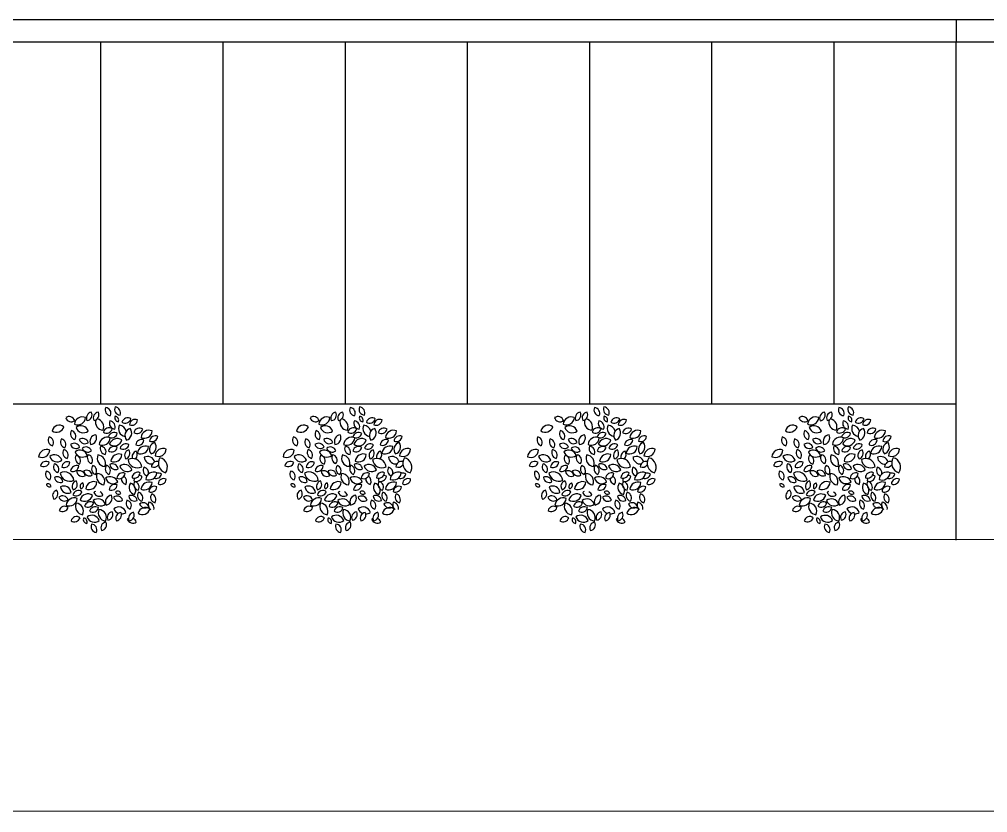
# Model space of a CAD drawing. Header units: inches. Extents: x 15 to 22798, y 21 to 21519.
# Drawn here: x 18820.8 to 19034.7, y 11955 to 12130.2 of the extents above; entities that cross this region are included whole.
import ezdxf

# ---------------------------------------------------------------- set-up
doc = ezdxf.new("R2010")
doc.units = ezdxf.units.IN
doc.header["$MEASUREMENT"] = 0
doc.layers.add('ARREDAMENTO', color=8, linetype='Continuous', lineweight=13)

msp = doc.modelspace()

# ---------------------------------------------------------------- linework, layer by layer
for p, q in [((18649.75, 12130.22), (19027.75, 12130.22)), ((19027.75, 12130.22), (19027.75, 12125.22)), ((19027.75, 12130.22), (19137.75, 12130.22)), ((19027.75, 12125.22), (18663.75, 12125.22)), ((18838.75, 12125.22), (18811.75, 12125.22)), ((18865.75, 12125.22), (18838.75, 12125.22)), ((18838.75, 12125.22), (18838.75, 12045.22)), ((18892.75, 12125.22), (18865.75, 12125.22)), ((18865.75, 12125.22), (18865.75, 12045.22)), ((18919.75, 12125.22), (18892.75, 12125.22)), ((18892.75, 12125.22), (18892.75, 12045.22)), ((18946.75, 12125.22), (18919.75, 12125.22)), ((18919.75, 12125.22), (18919.75, 12045.22)), ((18973.75, 12125.22), (18946.75, 12125.22)), ((18946.75, 12125.22), (18946.75, 12045.22)), ((19000.75, 12125.22), (18973.75, 12125.22)), ((18973.75, 12125.22), (18973.75, 12045.22)), ((19027.75, 12125.22), (19000.75, 12125.22)), ((19000.75, 12125.22), (19000.75, 12045.22)), ((19027.75, 12015.22), (19027.75, 12125.22)), ((19137.75, 12125.22), (19027.75, 12125.22)), ((19027.75, 12045.22), (18649.75, 12045.22)), ((19027.75, 12015.22), (19027.75, 12045.22)), ((19869.63, 12015.05), (17842.15, 12015.54)), ((20004.47, 11955.01), (17815.44, 11955.55))]:
    msp.add_line(p, q)
at = {"layer": 'ARREDAMENTO', "linetype": 'ByBlock', "lineweight": -3}
for points in [[(19001.88, 12044.52, 0.535384), (19002.92, 12042.7, 0.500203)], [(19003.96, 12044.62, 0.535384), (19005.04, 12042.82, 0.500203)], [(18993.03, 12042.25, 0.535384), (18995.03, 12041.6, 0.500203)], [(18994.96, 12040.82, 0.535384), (18997.41, 12042.28, 0.500203)], [(18997.74, 12041.58, 0.535384), (18998.69, 12043.45, 0.500203)], [(19000.25, 12043.48, 0.535384), (18999.3, 12041.61, 0.500203)], [(19003.98, 12042.55, 0.535384), (19004.67, 12041.35, 0.500203)], [(19005.47, 12041.29, 0.535384), (19007.44, 12041.99, 0.500203)], [(19008.93, 12041.74, 0.535384), (19007.12, 12040.67, 0.500203)], [(18992.64, 12040.26, 0.535384), (18990.04, 12039.34, 0.500203)], [(18995.32, 12040.11, 0.535384), (18998.01, 12039.29, 0.500203)], [(19003.33, 12039.8, 0.535384), (19001.37, 12039.06, 0.500203)], [(19002.82, 12041.53, 0.535384), (19003.89, 12039.73, 0.500203)], [(19007.31, 12039.87, 0.535384), (19006.47, 12037.27, 0.500203)], [(19008.08, 12039.01, 0.535384), (19010.06, 12039.71, 0.500203)], [(19009.68, 12037.88, 0.535384), (19012.13, 12039.33, 0.500203)], [(18990.12, 12036.03, 0.535384), (18989.35, 12037.99, 0.500203)], [(18992.85, 12035.59, 0.535384), (18992.09, 12037.54, 0.500203)], [(18994.35, 12039.38, 0.535384), (18995.09, 12037.42, 0.500203)], [(18996.04, 12037.41, 0.535384), (18998.04, 12036.77, 0.500203)], [(18998.53, 12036.33, 0.535384), (18999.69, 12038.49, 0.500203)], [(19000.43, 12036.35, 0.535384), (19002.89, 12037.8, 0.500203)], [(19002.47, 12038.04, 0.535384), (19004.44, 12038.74, 0.500203)], [(19002.72, 12036.37, 0.535384), (19005.44, 12037.34, 0.500203)], [(19010.32, 12037.3, 0.535384), (19008.52, 12036.23, 0.500203)], [(19013.38, 12038.11, 0.535384), (19011.58, 12037.04, 0.500203)], [(18987.06, 12033.63, 0.535384), (18989.51, 12035.09, 0.500203)], [(18993.37, 12033.25, 0.535384), (18992.61, 12035.2, 0.500203)], [(18994.11, 12036.33, 0.535384), (18996.12, 12035.73, 0.500203)], [(18996.72, 12035.54, 0.535384), (18998.72, 12034.93, 0.500203)], [(19000.78, 12035.95, 0.535384), (19001.85, 12034.15, 0.500203)], [(19002.48, 12034.95, 0.535384), (19004.44, 12035.69, 0.500203)], [(19005.05, 12035.54, 0.535384), (19007.02, 12036.24, 0.500203)], [(19008.87, 12034.4, 0.535384), (19011.33, 12035.86, 0.500203)], [(19012.72, 12036.76, 0.535384), (19011.91, 12034.25, 0.500203)], [(19012.79, 12033.85, 0.535384), (19015.24, 12035.31, 0.500203)], [(18989.51, 12033.7, 0.535384), (18992.2, 12032.88, 0.500203)], [(18995.13, 12034.74, 0.535384), (18997.82, 12033.92, 0.500203)], [(18996.12, 12031.98, 0.535384), (18995.36, 12033.94, 0.500203)], [(18998.76, 12032.11, 0.535384), (18998.02, 12034.07, 0.500203)], [(19000.17, 12034.01, 0.535384), (19001.68, 12031.49, 0.500203)], [(19003, 12032.65, 0.535384), (19005.45, 12034.1, 0.500203)], [(19006.97, 12035.13, 0.535384), (19006.33, 12033.13, 0.500203)], [(19006.82, 12033.03, 0.535384), (19009.85, 12031.42, 0.500203)], [(19015.11, 12030.06, 0.535384), (19013.86, 12033.38, 0.500203)], [(18989.43, 12032.35, 0.535384), (18987.45, 12031.65, 0.500203)], [(18991.28, 12030.11, 0.535384), (18990.52, 12032.07, 0.500203)], [(18992.17, 12031.34, 0.535384), (18993.96, 12032.44, 0.500203)], [(18994.13, 12030.49, 0.535384), (18995.92, 12031.58, 0.500203)], [(18999.06, 12031.71, 0.535384), (18999.6, 12029.69, 0.500203)], [(19002.61, 12029.72, 0.535384), (19002.06, 12031.75, 0.500203)], [(19002.79, 12031.92, 0.535384), (19004.64, 12030.94, 0.500203)], [(19004.98, 12031.56, 0.535384), (19007.67, 12030.74, 0.500203)], [(18989.53, 12028.51, 0.535384), (18988.76, 12030.46, 0.500203)], [(18992.41, 12028.06, 0.535384), (18990.56, 12029.04, 0.500203)], [(18994.84, 12028.41, 0.535384), (18991.81, 12030.02, 0.500203)], [(18997.3, 12029.39, 0.535384), (18995.45, 12030.38, 0.500203)], [(18998.88, 12029.51, 0.535384), (18997.03, 12030.5, 0.500203)], [(19001.49, 12027.42, 0.535384), (18999.98, 12029.95, 0.500203)], [(19001.85, 12028.87, 0.535384), (19004.54, 12028.06, 0.500203)], [(19006.15, 12029.94, 0.535384), (19004.35, 12028.87, 0.500203)], [(19009.5, 12030.09, 0.535384), (19007.71, 12028.99, 0.500203)], [(19013.19, 12030.06, 0.535384), (19010.74, 12028.61, 0.500203)], [(19015.25, 12028.67, 0.535384), (19013.45, 12027.6, 0.500203)], [(18989.81, 12027.03, 0.535384), (18988.77, 12027.58, 0.500203)], [(18994.23, 12025.7, 0.535384), (18991.88, 12026.95, 0.500203)], [(18994.7, 12026.31, 0.535384), (18995.34, 12028.3, 0.500203)], [(18996.38, 12026.53, 0.535384), (18996.8, 12027.83, 0.500203)], [(18997.45, 12026.53, 0.535384), (18999.91, 12027.99, 0.500203)], [(19004.44, 12027.39, 0.535384), (19002.63, 12026.32, 0.500203)], [(19007.33, 12027.77, 0.535384), (19008.25, 12025.31, 0.500203)], [(19008.29, 12028.19, 0.535384), (19009.06, 12026.23, 0.500203)], [(19009.67, 12026.45, 0.535384), (19012.13, 12027.91, 0.500203)], [(19013.21, 12026.98, 0.535384), (19011.4, 12025.91, 0.500203)], [(18990.39, 12024.24, 0.535384), (18991.04, 12026.24, 0.500203)], [(18993.57, 12024.09, 0.535384), (18991.56, 12024.7, 0.500203)], [(18993.12, 12022.94, 0.535384), (18995.58, 12024.4, 0.500203)], [(18996.62, 12025.9, 0.535384), (18994.64, 12025.19, 0.500203)], [(18998.95, 12025.06, 0.535384), (18996.22, 12024.09, 0.500203)], [(19003.13, 12025.11, 0.535384), (19001.98, 12022.94, 0.500203)], [(19005.62, 12024.02, 0.535384), (19003.63, 12024.67, 0.500203)], [(19005.24, 12025.49, 0.535384), (19004.01, 12025.88, 0.500203)], [(19006.96, 12024.95, 0.535384), (19008.81, 12023.97, 0.500203)], [(19009.12, 12025.76, 0.535384), (19009.85, 12023.8, 0.500203)], [(19012.04, 12025.43, 0.535384), (19012.77, 12023.46, 0.500203)], [(18993.58, 12022.43, 0.535384), (18991.61, 12021.72, 0.500203)], [(18996.79, 12020.81, 0.535384), (18995.33, 12023.36, 0.500203)], [(18999.2, 12023.4, 0.535384), (18997.23, 12022.69, 0.500203)], [(18998.33, 12021.63, 0.535384), (19000.29, 12022.38, 0.500203)], [(18999.13, 12023.97, 0.535384), (19001.82, 12023.15, 0.500203)], [(19007.32, 12022.05, 0.535384), (19006.58, 12024.01, 0.500203)], [(19009.02, 12021.17, 0.535384), (19011.63, 12022.1, 0.500203)], [(19011.37, 12022.56, 0.535384), (19009.36, 12023.17, 0.500203)], [(18996.2, 12020.15, 0.535384), (18994.22, 12019.44, 0.500203)], [(18997.78, 12020.34, 0.535384), (19000.46, 12019.53, 0.500203)], [(19001.84, 12019.41, 0.535384), (19000.39, 12021.97, 0.500203)], [(19003.33, 12021.46, 0.535384), (19002.38, 12019.6, 0.500203)], [(19005.23, 12021.3, 0.535384), (19004.25, 12019.45, 0.500203)], [(19007.04, 12019.49, 0.535384), (19008.03, 12021.34, 0.500203)], [(18997.68, 12018.88, 0.535384), (18997, 12020.08, 0.500203)], [(18999.78, 12016.92, 0.535384), (18998.74, 12018.74, 0.500203)], [(19001.93, 12019.19, 0.535384), (19000.98, 12017.33, 0.500203)]]:
    msp.add_lwpolyline(points, format="xyb", close=True, dxfattribs=at)
for points in [[(18999.72, 12041.76, 0.485783), (19001.28, 12039.47, 0.46813), (19000.01, 12041.99, 0.535384)], [(19004.88, 12040.62, 0.497857), (19006.13, 12038.1, 0.500203)], [(19006.43, 12039.25, 0.30861), (19004.88, 12040.62, 0.535384)], [(19008.62, 12034.84, 0.427879), (19007.77, 12033.23, 0.500203)], [(19008.43, 12033.11, 0.379729), (19008.62, 12034.84, 0.535384)], [(19012.75, 12032.49, 0.449067), (19010.37, 12033.5, 0.535384)], [(19010.37, 12033.5, 0.411154), (19012.17, 12032.01, 0.500203)], [(19010.38, 12031.32, 0.493715), (19010.99, 12029.41, 0.500203)], [(19011.32, 12029.81, 0.391787), (19010.38, 12031.32, 0.535384)], [(19013.54, 12032.54, 0.473768), (19011.97, 12031.39, 0.350042), (19013.54, 12031.84, 0.535384)], [(19005.32, 12028.86, 0.382111), (19006.31, 12027.5, 0.410997), (19005.9, 12029.29, 0.535384)], [(19008.3, 12028.91, 0.136045), (19008.09, 12028.27, 0.500203), (19009.89, 12029.34, 0.535384)], [(19009.89, 12029.34, 0.128884), (19009.27, 12029.46, 0.500203)], [(19012.58, 12028.9, 0.439965), (19014.22, 12029.79, 0.209361), (19013.18, 12029.97, 0.535384)], [(18999.59, 12025.94, 0.076845), (18999.26, 12025.74, 0.500203), (19001.26, 12025.13, 0.535384)], [(19001.26, 12025.13, 0.202478), (19000.64, 12025.89, 0.500203)], [(19006.34, 12021.32, 0.535384), (19003.65, 12022.14, 0.217069), (19004.67, 12021.1, 0.535384)], [(19011.42, 12023.55, 0.373165), (19011.82, 12021.95, 0.500203)], [(19012.54, 12021.98, 0.43907), (19011.42, 12023.55, 0.535384)], [(19005.33, 12020.98, 0.155177), (19006.34, 12021.32, 0.535384)], [(19006.92, 12020, 0.064212), (19006.64, 12019.83, 0.500203), (19008.63, 12019.18, 0.535384)], [(19008.63, 12019.18, 0.224005), (19007.93, 12020, 0.500203)]]:
    msp.add_lwpolyline(points, format="xyb", dxfattribs=at)
for centre, radius, start, end in [((18841.01, 12043.95), 1.26, 153.3851, 266.0407), ((18839.72, 12043.22), 1.31, 336.5643, 82.8616), ((18843.1, 12044.07), 1.26, 154.5696, 267.2252), ((18841.83, 12043.31), 1.31, 337.7487, 84.046), ((18895.01, 12043.95), 1.26, 153.3851, 266.0407), ((18893.72, 12043.22), 1.31, 336.5643, 82.8616), ((18897.1, 12044.07), 1.26, 154.5696, 267.2252), ((18895.83, 12043.31), 1.31, 337.7487, 84.046), ((18949.01, 12043.95), 1.26, 153.3851, 266.0407), ((18947.72, 12043.22), 1.31, 336.5643, 82.8616), ((18951.1, 12044.07), 1.26, 154.5696, 267.2252), ((18949.83, 12043.31), 1.31, 337.7487, 84.046), ((18831.79, 12041.18), 1.31, 18.8919, 125.1892), ((18832.25, 12042.59), 1.26, 195.7128, 308.3684), ((18834.73, 12040.63), 1.78, 67.5278, 173.8251), ((18833.7, 12042.37), 1.72, 244.3487, 357.0042), ((18836.92, 12042.16), 1.31, 99.8723, 206.1697), ((18835.6, 12042.84), 1.26, 276.6932, 29.3488), ((18838.4, 12042.23), 1.26, 96.6932, 209.3488), ((18837.08, 12042.91), 1.31, 279.8723, 26.1697), ((18839.4, 12041.23), 1.77, 162.402, 266.0407), ((18837.6, 12040.2), 1.84, 336.5643, 76.907), ((18842.73, 12042.18), 0.833, 153.3851, 266.0407), ((18841.88, 12041.69), 0.866, 336.5643, 82.8616), ((18844.72, 12040.9), 1.31, 56.4407, 162.738), ((18844.22, 12042.3), 1.26, 233.2616, 345.9172), ((18846.38, 12040.61), 1.26, 64.3487, 177.0042), ((18845.62, 12041.88), 1.31, 247.5278, 353.8251), ((18885.79, 12041.18), 1.31, 18.8919, 125.1892), ((18886.25, 12042.59), 1.26, 195.7128, 308.3684), ((18888.73, 12040.63), 1.78, 67.5278, 173.8251), ((18887.7, 12042.37), 1.72, 244.3487, 357.0042), ((18890.92, 12042.16), 1.31, 99.8723, 206.1697), ((18889.6, 12042.84), 1.26, 276.6932, 29.3488), ((18892.4, 12042.23), 1.26, 96.6932, 209.3488), ((18891.08, 12042.91), 1.31, 279.8723, 26.1697), ((18893.4, 12041.23), 1.77, 162.402, 266.0407), ((18891.6, 12040.2), 1.84, 336.5643, 76.907), ((18896.73, 12042.18), 0.833, 153.3851, 266.0407), ((18895.88, 12041.69), 0.866, 336.5643, 82.8616), ((18898.72, 12040.9), 1.31, 56.4407, 162.738), ((18898.22, 12042.3), 1.26, 233.2616, 345.9172), ((18900.38, 12040.61), 1.26, 64.3487, 177.0042), ((18899.62, 12041.88), 1.31, 247.5278, 353.8251), ((18939.79, 12041.18), 1.31, 18.8919, 125.1892), ((18940.25, 12042.59), 1.26, 195.7128, 308.3684), ((18942.73, 12040.63), 1.78, 67.5278, 173.8251), ((18941.7, 12042.37), 1.72, 244.3487, 357.0042), ((18944.92, 12042.16), 1.31, 99.8723, 206.1697), ((18943.6, 12042.84), 1.26, 276.6932, 29.3488), ((18946.4, 12042.23), 1.26, 96.6932, 209.3488), ((18945.08, 12042.91), 1.31, 279.8723, 26.1697), ((18947.4, 12041.23), 1.77, 162.402, 266.0407), ((18945.6, 12040.2), 1.84, 336.5643, 76.907), ((18950.73, 12042.18), 0.833, 153.3851, 266.0407), ((18949.88, 12041.69), 0.866, 336.5643, 82.8616), ((18952.72, 12040.9), 1.31, 56.4407, 162.738), ((18952.22, 12042.3), 1.26, 233.2616, 345.9172), ((18954.38, 12040.61), 1.26, 64.3487, 177.0042), ((18953.62, 12041.88), 1.31, 247.5278, 353.8251), ((18829.65, 12038.93), 1.66, 53.2616, 165.9172), ((18829, 12040.77), 1.73, 236.4407, 342.738), ((18834.36, 12038.69), 1.76, 19.9959, 126.2932), ((18834.94, 12040.6), 1.69, 196.8168, 309.4723), ((18840.6, 12038.78), 1.26, 54.4461, 167.1016), ((18840.07, 12040.16), 1.31, 237.6252, 343.9225), ((18841.96, 12040.99), 1.26, 154.5696, 267.2252), ((18840.68, 12040.23), 1.31, 337.7487, 84.046), ((18844.46, 12039.83), 1.76, 153.3851, 259.2521), ((18842.65, 12038.8), 1.83, 14.2586, 82.8616), ((18845.76, 12038.29), 1.64, 105.8536, 218.5092), ((18843.92, 12038.88), 1.71, 289.0327, 35.3301), ((18847.34, 12038.62), 1.31, 56.4407, 162.738), ((18846.84, 12040.02), 1.26, 233.2616, 345.9172), ((18849.45, 12037.68), 1.78, 67.5278, 173.8251), ((18883.65, 12038.93), 1.66, 53.2616, 165.9172), ((18883, 12040.77), 1.73, 236.4407, 342.738), ((18888.36, 12038.69), 1.76, 19.9959, 126.2932), ((18888.94, 12040.6), 1.69, 196.8168, 309.4723), ((18894.6, 12038.78), 1.26, 54.4461, 167.1016), ((18894.07, 12040.16), 1.31, 237.6252, 343.9225), ((18895.96, 12040.99), 1.26, 154.5696, 267.2252), ((18894.68, 12040.23), 1.31, 337.7487, 84.046), ((18898.46, 12039.83), 1.76, 153.3851, 259.2521), ((18896.65, 12038.8), 1.83, 14.2586, 82.8616), ((18899.76, 12038.29), 1.64, 105.8536, 218.5092), ((18897.92, 12038.88), 1.71, 289.0327, 35.3301), ((18901.34, 12038.62), 1.31, 56.4407, 162.738), ((18900.84, 12040.02), 1.26, 233.2616, 345.9172), ((18903.45, 12037.68), 1.78, 67.5278, 173.8251), ((18937.65, 12038.93), 1.66, 53.2616, 165.9172), ((18937, 12040.77), 1.73, 236.4407, 342.738), ((18942.36, 12038.69), 1.76, 19.9959, 126.2932), ((18942.94, 12040.6), 1.69, 196.8168, 309.4723), ((18948.6, 12038.78), 1.26, 54.4461, 167.1016), ((18948.07, 12040.16), 1.31, 237.6252, 343.9225), ((18949.96, 12040.99), 1.26, 154.5696, 267.2252), ((18948.68, 12040.23), 1.31, 337.7487, 84.046), ((18952.46, 12039.83), 1.76, 153.3851, 259.2521), ((18950.65, 12038.8), 1.83, 14.2586, 82.8616), ((18953.76, 12038.29), 1.64, 105.8536, 218.5092), ((18951.92, 12038.88), 1.71, 289.0327, 35.3301), ((18955.34, 12038.62), 1.31, 56.4407, 162.738), ((18954.84, 12040.02), 1.26, 233.2616, 345.9172), ((18957.45, 12037.68), 1.78, 67.5278, 173.8251), ((18828.47, 12037.3), 1.31, 148.2328, 254.5301), ((18827.09, 12036.76), 1.26, 325.0537, 77.7093), ((18831.2, 12036.85), 1.31, 148.2328, 254.5301), ((18829.82, 12036.31), 1.26, 325.0537, 77.7093), ((18833.37, 12038.65), 1.26, 144.2252, 256.8807), ((18831.98, 12038.13), 1.31, 327.4043, 73.7016), ((18834.8, 12036.34), 1.31, 18.8919, 125.1892), ((18835.26, 12037.75), 1.26, 195.7128, 308.3684), ((18837.92, 12036.98), 1.53, 98.7684, 205.0657), ((18836.39, 12037.79), 1.47, 275.5893, 28.2448), ((18840.21, 12036.15), 1.78, 67.5278, 173.8251), ((18839.18, 12037.89), 1.72, 244.3487, 357.0042), ((18841.72, 12037.65), 1.31, 56.4407, 162.738), ((18841.22, 12039.05), 1.26, 233.2616, 345.9172), ((18842.44, 12035.83), 1.81, 56.4407, 162.738), ((18841.76, 12037.76), 1.74, 233.2616, 345.9172), ((18847.78, 12036.16), 1.26, 64.3487, 177.0042), ((18848.42, 12039.42), 1.72, 244.3487, 357.0042), ((18850.84, 12036.98), 1.26, 64.3487, 177.0042), ((18850.08, 12038.26), 1.31, 247.5278, 353.8251), ((18882.47, 12037.3), 1.31, 148.2328, 254.5301), ((18881.09, 12036.76), 1.26, 325.0537, 77.7093), ((18885.2, 12036.85), 1.31, 148.2328, 254.5301), ((18883.82, 12036.31), 1.26, 325.0537, 77.7093), ((18887.37, 12038.65), 1.26, 144.2252, 256.8807), ((18885.98, 12038.13), 1.31, 327.4043, 73.7016), ((18888.8, 12036.34), 1.31, 18.8919, 125.1892), ((18889.26, 12037.75), 1.26, 195.7128, 308.3684), ((18891.92, 12036.98), 1.53, 98.7684, 205.0657), ((18890.39, 12037.79), 1.47, 275.5893, 28.2448), ((18894.21, 12036.15), 1.78, 67.5278, 173.8251), ((18893.18, 12037.89), 1.72, 244.3487, 357.0042), ((18895.72, 12037.65), 1.31, 56.4407, 162.738), ((18895.22, 12039.05), 1.26, 233.2616, 345.9172), ((18896.44, 12035.83), 1.81, 56.4407, 162.738), ((18895.76, 12037.76), 1.74, 233.2616, 345.9172), ((18901.78, 12036.16), 1.26, 64.3487, 177.0042), ((18902.42, 12039.42), 1.72, 244.3487, 357.0042), ((18904.84, 12036.98), 1.26, 64.3487, 177.0042), ((18904.08, 12038.26), 1.31, 247.5278, 353.8251), ((18936.47, 12037.3), 1.31, 148.2328, 254.5301), ((18935.09, 12036.76), 1.26, 325.0537, 77.7093), ((18939.2, 12036.85), 1.31, 148.2328, 254.5301), ((18937.82, 12036.31), 1.26, 325.0537, 77.7093), ((18941.37, 12038.65), 1.26, 144.2252, 256.8807), ((18939.98, 12038.13), 1.31, 327.4043, 73.7016), ((18942.8, 12036.34), 1.31, 18.8919, 125.1892), ((18943.26, 12037.75), 1.26, 195.7128, 308.3684), ((18945.92, 12036.98), 1.53, 98.7684, 205.0657), ((18944.39, 12037.79), 1.47, 275.5893, 28.2448), ((18948.21, 12036.15), 1.78, 67.5278, 173.8251), ((18947.18, 12037.89), 1.72, 244.3487, 357.0042), ((18949.72, 12037.65), 1.31, 56.4407, 162.738), ((18949.22, 12039.05), 1.26, 233.2616, 345.9172), ((18950.44, 12035.83), 1.81, 56.4407, 162.738), ((18949.76, 12037.76), 1.74, 233.2616, 345.9172), ((18955.78, 12036.16), 1.26, 64.3487, 177.0042), ((18956.42, 12039.42), 1.72, 244.3487, 357.0042), ((18958.84, 12036.98), 1.26, 64.3487, 177.0042), ((18958.08, 12038.26), 1.31, 247.5278, 353.8251), ((18826.83, 12033.44), 1.78, 67.5278, 173.8251), ((18831.72, 12034.51), 1.31, 148.2328, 254.5301), ((18830.34, 12033.97), 1.26, 325.0537, 77.7093), ((18832.89, 12035.28), 1.31, 19.9959, 126.2932), ((18833.32, 12036.7), 1.26, 196.8168, 309.4723), ((18835.49, 12034.48), 1.31, 19.9959, 126.2932), ((18835.92, 12035.9), 1.26, 196.8168, 309.4723), ((18839.92, 12035.41), 1.26, 154.5696, 267.2252), ((18838.64, 12034.65), 1.31, 337.7487, 84.046), ((18841.74, 12034.59), 1.31, 57.6252, 163.9225), ((18841.21, 12035.97), 1.26, 234.4461, 347.1016), ((18844.3, 12035.15), 1.31, 56.4407, 162.738), ((18843.8, 12036.55), 1.26, 233.2616, 345.9172), ((18847.02, 12037.44), 1.31, 247.5278, 353.8251), ((18848.64, 12034.21), 1.78, 67.5278, 173.8251), ((18847.61, 12035.95), 1.72, 244.3487, 357.0042), ((18851.15, 12035.24), 1.59, 105.8536, 218.5092), ((18849.37, 12035.81), 1.65, 289.0327, 35.3301), ((18852.56, 12033.66), 1.78, 67.5278, 173.8251), ((18851.53, 12035.4), 1.72, 244.3487, 357.0042), ((18880.83, 12033.44), 1.78, 67.5278, 173.8251), ((18885.72, 12034.51), 1.31, 148.2328, 254.5301), ((18884.34, 12033.97), 1.26, 325.0537, 77.7093), ((18886.89, 12035.28), 1.31, 19.9959, 126.2932), ((18887.32, 12036.7), 1.26, 196.8168, 309.4723), ((18889.49, 12034.48), 1.31, 19.9959, 126.2932), ((18889.92, 12035.9), 1.26, 196.8168, 309.4723), ((18893.92, 12035.41), 1.26, 154.5696, 267.2252), ((18892.64, 12034.65), 1.31, 337.7487, 84.046), ((18895.74, 12034.59), 1.31, 57.6252, 163.9225), ((18895.21, 12035.97), 1.26, 234.4461, 347.1016), ((18898.3, 12035.15), 1.31, 56.4407, 162.738), ((18897.8, 12036.55), 1.26, 233.2616, 345.9172), ((18901.02, 12037.44), 1.31, 247.5278, 353.8251), ((18902.64, 12034.21), 1.78, 67.5278, 173.8251), ((18901.61, 12035.95), 1.72, 244.3487, 357.0042), ((18905.15, 12035.24), 1.59, 105.8536, 218.5092), ((18903.37, 12035.81), 1.65, 289.0327, 35.3301), ((18906.56, 12033.66), 1.78, 67.5278, 173.8251), ((18905.53, 12035.4), 1.72, 244.3487, 357.0042), ((18934.83, 12033.44), 1.78, 67.5278, 173.8251), ((18939.72, 12034.51), 1.31, 148.2328, 254.5301), ((18938.34, 12033.97), 1.26, 325.0537, 77.7093), ((18940.89, 12035.28), 1.31, 19.9959, 126.2932), ((18941.32, 12036.7), 1.26, 196.8168, 309.4723), ((18943.49, 12034.48), 1.31, 19.9959, 126.2932), ((18943.92, 12035.9), 1.26, 196.8168, 309.4723), ((18947.92, 12035.41), 1.26, 154.5696, 267.2252), ((18946.64, 12034.65), 1.31, 337.7487, 84.046), ((18949.74, 12034.59), 1.31, 57.6252, 163.9225), ((18949.21, 12035.97), 1.26, 234.4461, 347.1016), ((18952.3, 12035.15), 1.31, 56.4407, 162.738), ((18951.8, 12036.55), 1.26, 233.2616, 345.9172), ((18955.02, 12037.44), 1.31, 247.5278, 353.8251), ((18956.64, 12034.21), 1.78, 67.5278, 173.8251), ((18955.61, 12035.95), 1.72, 244.3487, 357.0042), ((18959.15, 12035.24), 1.59, 105.8536, 218.5092), ((18957.37, 12035.81), 1.65, 289.0327, 35.3301), ((18960.56, 12033.66), 1.78, 67.5278, 173.8251), ((18959.53, 12035.4), 1.72, 244.3487, 357.0042), ((18825.8, 12035.18), 1.72, 244.3487, 357.0042), ((18828.55, 12032.28), 1.76, 19.9959, 126.2932), ((18829.13, 12034.18), 1.69, 196.8168, 309.4723), ((18834.17, 12033.32), 1.76, 19.9959, 126.2932), ((18834.74, 12035.22), 1.69, 196.8168, 309.4723), ((18834.47, 12033.25), 1.31, 148.2328, 254.5301), ((18833.09, 12032.7), 1.26, 325.0537, 77.7093), ((18837.12, 12033.37), 1.31, 147.4043, 253.7016), ((18835.73, 12032.84), 1.26, 324.2252, 76.8807), ((18839.77, 12033.25), 1.77, 154.5696, 267.2252), ((18837.98, 12032.18), 1.84, 337.7487, 84.046), ((18842.77, 12032.45), 1.78, 67.5278, 173.8251), ((18841.74, 12034.19), 1.72, 244.3487, 357.0042), ((18845.31, 12033.91), 1.26, 105.8048, 218.4604), ((18843.9, 12034.37), 1.31, 288.9839, 35.2813), ((18845.73, 12031.09), 2.14, 8.8604, 115.1577), ((18846.97, 12033.63), 1.26, 105.8536, 198.514), ((18845.55, 12034.08), 1.31, 312.1572, 35.3301), ((18849.11, 12031.94), 1.73, 18.4735, 115.2065), ((18850.03, 12033.67), 1.66, 185.7301, 275.1309), ((18853.73, 12032.19), 2.22, 147.4043, 253.7016), ((18851.38, 12031.31), 2.13, 324.2252, 76.8807), ((18879.8, 12035.18), 1.72, 244.3487, 357.0042), ((18882.55, 12032.28), 1.76, 19.9959, 126.2932), ((18883.13, 12034.18), 1.69, 196.8168, 309.4723), ((18888.17, 12033.32), 1.76, 19.9959, 126.2932), ((18888.74, 12035.22), 1.69, 196.8168, 309.4723), ((18888.47, 12033.25), 1.31, 148.2328, 254.5301), ((18887.09, 12032.7), 1.26, 325.0537, 77.7093), ((18891.12, 12033.37), 1.31, 147.4043, 253.7016), ((18889.73, 12032.84), 1.26, 324.2252, 76.8807), ((18893.77, 12033.25), 1.77, 154.5696, 267.2252), ((18891.98, 12032.18), 1.84, 337.7487, 84.046), ((18896.77, 12032.45), 1.78, 67.5278, 173.8251), ((18895.74, 12034.19), 1.72, 244.3487, 357.0042), ((18899.31, 12033.91), 1.26, 105.8048, 218.4604), ((18897.9, 12034.37), 1.31, 288.9839, 35.2813), ((18899.73, 12031.09), 2.14, 8.8604, 115.1577), ((18900.97, 12033.63), 1.26, 105.8536, 198.514), ((18899.55, 12034.08), 1.31, 312.1572, 35.3301), ((18903.11, 12031.94), 1.73, 18.4735, 115.2065), ((18904.03, 12033.67), 1.66, 185.7301, 275.1309), ((18907.73, 12032.19), 2.22, 147.4043, 253.7016), ((18905.38, 12031.31), 2.13, 324.2252, 76.8807), ((18933.8, 12035.18), 1.72, 244.3487, 357.0042), ((18936.55, 12032.28), 1.76, 19.9959, 126.2932), ((18937.13, 12034.18), 1.69, 196.8168, 309.4723), ((18942.17, 12033.32), 1.76, 19.9959, 126.2932), ((18942.74, 12035.22), 1.69, 196.8168, 309.4723), ((18942.47, 12033.25), 1.31, 148.2328, 254.5301), ((18941.09, 12032.7), 1.26, 325.0537, 77.7093), ((18945.12, 12033.37), 1.31, 147.4043, 253.7016), ((18943.73, 12032.84), 1.26, 324.2252, 76.8807), ((18947.77, 12033.25), 1.77, 154.5696, 267.2252), ((18945.98, 12032.18), 1.84, 337.7487, 84.046), ((18950.77, 12032.45), 1.78, 67.5278, 173.8251), ((18949.74, 12034.19), 1.72, 244.3487, 357.0042), ((18953.31, 12033.91), 1.26, 105.8048, 218.4604), ((18951.9, 12034.37), 1.31, 288.9839, 35.2813), ((18953.73, 12031.09), 2.14, 8.8604, 115.1577), ((18954.97, 12033.63), 1.26, 105.8536, 198.514), ((18953.55, 12034.08), 1.31, 312.1572, 35.3301), ((18957.11, 12031.94), 1.73, 18.4735, 115.2065), ((18958.03, 12033.67), 1.66, 185.7301, 275.1309), ((18961.73, 12032.19), 2.22, 147.4043, 253.7016), ((18959.38, 12031.31), 2.13, 324.2252, 76.8807), ((18826.67, 12031.34), 1.26, 53.2616, 165.9172), ((18826.17, 12032.74), 1.31, 236.4407, 342.738), ((18829.63, 12031.38), 1.31, 148.2328, 254.5301), ((18828.25, 12030.83), 1.26, 325.0537, 77.7093), ((18831.47, 12031.22), 1.31, 68.3564, 174.6537), ((18830.7, 12032.49), 1.26, 245.1772, 357.8328), ((18833.44, 12030.36), 1.31, 68.3564, 174.6537), ((18832.66, 12031.63), 1.26, 245.1772, 357.8328), ((18838.01, 12030.88), 1.26, 138.7316, 251.3872), ((18836.57, 12030.5), 1.31, 321.9107, 68.2081), ((18841.09, 12030.94), 1.31, 141.9107, 248.2081), ((18839.66, 12030.55), 1.26, 318.7316, 71.3872), ((18841.35, 12030.74), 1.31, 8.8604, 115.1577), ((18842.04, 12032.05), 1.26, 185.6813, 298.3368), ((18844.02, 12030.14), 1.76, 19.9959, 126.2932), ((18844.6, 12032.05), 1.69, 196.8168, 309.4723), ((18846.87, 12033.23), 2.06, 185.6813, 298.3368), ((18849.42, 12030.6), 1.26, 145.0537, 250.1587), ((18848.04, 12030.06), 1.31, 348.9517, 74.5301), ((18851.23, 12031.32), 1.26, 75.6038, 177.0042), ((18850.47, 12032.6), 1.31, 247.5278, 324.6966), ((18880.67, 12031.34), 1.26, 53.2616, 165.9172), ((18880.17, 12032.74), 1.31, 236.4407, 342.738), ((18883.63, 12031.38), 1.31, 148.2328, 254.5301), ((18882.25, 12030.83), 1.26, 325.0537, 77.7093), ((18885.47, 12031.22), 1.31, 68.3564, 174.6537), ((18884.7, 12032.49), 1.26, 245.1772, 357.8328), ((18887.44, 12030.36), 1.31, 68.3564, 174.6537), ((18886.66, 12031.63), 1.26, 245.1772, 357.8328), ((18892.01, 12030.88), 1.26, 138.7316, 251.3872), ((18890.57, 12030.5), 1.31, 321.9107, 68.2081), ((18895.09, 12030.94), 1.31, 141.9107, 248.2081), ((18893.66, 12030.55), 1.26, 318.7316, 71.3872), ((18895.35, 12030.74), 1.31, 8.8604, 115.1577), ((18896.04, 12032.05), 1.26, 185.6813, 298.3368), ((18898.02, 12030.14), 1.76, 19.9959, 126.2932), ((18898.6, 12032.05), 1.69, 196.8168, 309.4723), ((18900.87, 12033.23), 2.06, 185.6813, 298.3368), ((18903.42, 12030.6), 1.26, 145.0537, 250.1587), ((18902.04, 12030.06), 1.31, 348.9517, 74.5301), ((18905.23, 12031.32), 1.26, 75.6038, 177.0042), ((18904.47, 12032.6), 1.31, 247.5278, 324.6966), ((18934.67, 12031.34), 1.26, 53.2616, 165.9172), ((18934.17, 12032.74), 1.31, 236.4407, 342.738), ((18937.63, 12031.38), 1.31, 148.2328, 254.5301), ((18936.25, 12030.83), 1.26, 325.0537, 77.7093), ((18939.47, 12031.22), 1.31, 68.3564, 174.6537), ((18938.7, 12032.49), 1.26, 245.1772, 357.8328), ((18941.44, 12030.36), 1.31, 68.3564, 174.6537), ((18940.66, 12031.63), 1.26, 245.1772, 357.8328), ((18946.01, 12030.88), 1.26, 138.7316, 251.3872), ((18944.57, 12030.5), 1.31, 321.9107, 68.2081), ((18949.09, 12030.94), 1.31, 141.9107, 248.2081), ((18947.66, 12030.55), 1.26, 318.7316, 71.3872), ((18949.35, 12030.74), 1.31, 8.8604, 115.1577), ((18950.04, 12032.05), 1.26, 185.6813, 298.3368), ((18952.02, 12030.14), 1.76, 19.9959, 126.2932), ((18952.6, 12032.05), 1.69, 196.8168, 309.4723), ((18954.87, 12033.23), 2.06, 185.6813, 298.3368), ((18957.42, 12030.6), 1.26, 145.0537, 250.1587), ((18956.04, 12030.06), 1.31, 348.9517, 74.5301), ((18959.23, 12031.32), 1.26, 75.6038, 177.0042), ((18958.47, 12032.6), 1.31, 247.5278, 324.6966), ((18827.88, 12029.77), 1.31, 148.2328, 254.5301), ((18826.49, 12029.23), 1.26, 325.0537, 77.7093), ((18829.16, 12027.93), 1.26, 5.6813, 118.3368), ((18829.86, 12029.24), 1.31, 188.8604, 295.1577), ((18830.79, 12028.2), 2.06, 5.6813, 118.3368), ((18831.93, 12030.35), 2.14, 188.8604, 295.1577), ((18834.05, 12029.27), 1.26, 5.6813, 118.3368), ((18834.75, 12030.58), 1.31, 188.8604, 295.1577), ((18835.62, 12029.39), 1.26, 5.6813, 118.3368), ((18836.32, 12030.7), 1.31, 188.8604, 295.1577), ((18839.69, 12029.25), 1.84, 157.7487, 264.046), ((18837.9, 12028.18), 1.77, 334.5696, 87.2252), ((18840.89, 12027.46), 1.76, 19.9959, 126.2932), ((18841.47, 12029.36), 1.69, 196.8168, 309.4723), ((18843.61, 12028.8), 1.26, 64.3487, 177.0042), ((18842.85, 12030.08), 1.31, 247.5278, 353.8251), ((18844.58, 12028.73), 1.26, 174.0595, 257.7093), ((18843.2, 12028.19), 1.31, 328.2328, 57.6029), ((18846.97, 12028.95), 1.26, 65.1772, 177.8328), ((18846.19, 12030.21), 1.31, 248.3564, 354.6537), ((18846.59, 12029.48), 1.31, 247.5278, 353.8251), ((18847.35, 12028.2), 1.26, 146.0153, 177.0042), ((18847.35, 12028.2), 1.26, 64.3487, 93.7249), ((18850.45, 12028.52), 1.72, 64.3487, 177.0042), ((18849.42, 12030.26), 1.78, 247.5278, 353.8251), ((18851, 12030.09), 1.26, 250.9259, 345.9172), ((18851.49, 12028.69), 1.31, 56.4407, 103.7395), ((18852.71, 12027.54), 1.26, 64.3487, 177.0042), ((18881.88, 12029.77), 1.31, 148.2328, 254.5301), ((18880.49, 12029.23), 1.26, 325.0537, 77.7093), ((18883.16, 12027.93), 1.26, 5.6813, 118.3368), ((18883.86, 12029.24), 1.31, 188.8604, 295.1577), ((18884.79, 12028.2), 2.06, 5.6813, 118.3368), ((18885.93, 12030.35), 2.14, 188.8604, 295.1577), ((18888.05, 12029.27), 1.26, 5.6813, 118.3368), ((18888.75, 12030.58), 1.31, 188.8604, 295.1577), ((18889.62, 12029.39), 1.26, 5.6813, 118.3368), ((18890.32, 12030.7), 1.31, 188.8604, 295.1577), ((18893.69, 12029.25), 1.84, 157.7487, 264.046), ((18891.9, 12028.18), 1.77, 334.5696, 87.2252), ((18894.89, 12027.46), 1.76, 19.9959, 126.2932), ((18895.47, 12029.36), 1.69, 196.8168, 309.4723), ((18897.61, 12028.8), 1.26, 64.3487, 177.0042), ((18896.85, 12030.08), 1.31, 247.5278, 353.8251), ((18898.58, 12028.73), 1.26, 174.0595, 257.7093), ((18897.2, 12028.19), 1.31, 328.2328, 57.6029), ((18900.97, 12028.95), 1.26, 65.1772, 177.8328), ((18900.19, 12030.21), 1.31, 248.3564, 354.6537), ((18900.59, 12029.48), 1.31, 247.5278, 353.8251), ((18901.35, 12028.2), 1.26, 146.0153, 177.0042), ((18901.35, 12028.2), 1.26, 64.3487, 93.7249), ((18904.45, 12028.52), 1.72, 64.3487, 177.0042), ((18903.42, 12030.26), 1.78, 247.5278, 353.8251), ((18905, 12030.09), 1.26, 250.9259, 345.9172), ((18905.49, 12028.69), 1.31, 56.4407, 103.7395), ((18906.71, 12027.54), 1.26, 64.3487, 177.0042), ((18935.88, 12029.77), 1.31, 148.2328, 254.5301), ((18934.49, 12029.23), 1.26, 325.0537, 77.7093), ((18937.16, 12027.93), 1.26, 5.6813, 118.3368), ((18937.86, 12029.24), 1.31, 188.8604, 295.1577), ((18938.79, 12028.2), 2.06, 5.6813, 118.3368), ((18939.93, 12030.35), 2.14, 188.8604, 295.1577), ((18942.05, 12029.27), 1.26, 5.6813, 118.3368), ((18942.75, 12030.58), 1.31, 188.8604, 295.1577), ((18943.62, 12029.39), 1.26, 5.6813, 118.3368), ((18944.32, 12030.7), 1.31, 188.8604, 295.1577), ((18947.69, 12029.25), 1.84, 157.7487, 264.046), ((18945.9, 12028.18), 1.77, 334.5696, 87.2252), ((18948.89, 12027.46), 1.76, 19.9959, 126.2932), ((18949.47, 12029.36), 1.69, 196.8168, 309.4723), ((18951.61, 12028.8), 1.26, 64.3487, 177.0042), ((18950.85, 12030.08), 1.31, 247.5278, 353.8251), ((18952.58, 12028.73), 1.26, 174.0595, 257.7093), ((18951.2, 12028.19), 1.31, 328.2328, 57.6029), ((18954.97, 12028.95), 1.26, 65.1772, 177.8328), ((18954.19, 12030.21), 1.31, 248.3564, 354.6537), ((18954.59, 12029.48), 1.31, 247.5278, 353.8251), ((18955.35, 12028.2), 1.26, 146.0153, 177.0042), ((18955.35, 12028.2), 1.26, 64.3487, 93.7249), ((18958.45, 12028.52), 1.72, 64.3487, 177.0042), ((18957.42, 12030.26), 1.78, 247.5278, 353.8251), ((18959, 12030.09), 1.26, 250.9259, 345.9172), ((18959.49, 12028.69), 1.31, 56.4407, 103.7395), ((18960.71, 12027.54), 1.26, 64.3487, 177.0042), ((18827.11, 12026.96), 0.702, 5.6813, 118.3368), ((18827.49, 12027.69), 0.73, 188.8604, 295.1577), ((18830.64, 12025.55), 1.59, 5.7301, 118.3856), ((18831.52, 12027.21), 1.66, 188.9092, 295.2065), ((18833.77, 12027.06), 1.31, 108.9839, 215.2813), ((18832.35, 12027.52), 1.26, 285.8048, 38.4604), ((18835.08, 12027.02), 0.859, 108.9839, 215.2813), ((18834.16, 12027.32), 0.826, 285.8048, 38.4604), ((18837.23, 12026.34), 1.78, 67.5278, 173.8251), ((18836.2, 12028.08), 1.72, 244.3487, 357.0042), ((18841.89, 12026.25), 1.26, 64.3487, 177.0042), ((18841.13, 12027.53), 1.31, 247.5278, 353.8251), ((18846.61, 12026.85), 1.58, 144.2252, 256.8807), ((18844.87, 12026.19), 1.64, 327.4043, 73.7016), ((18847.33, 12027.46), 1.26, 145.0537, 257.7093), ((18845.94, 12026.92), 1.31, 328.2328, 74.5301), ((18849.44, 12026.26), 1.78, 67.5278, 173.8251), ((18848.41, 12028), 1.72, 244.3487, 357.0042), ((18850.66, 12025.84), 1.26, 64.3487, 177.0042), ((18849.9, 12027.12), 1.31, 247.5278, 353.8251), ((18851.95, 12028.81), 1.31, 247.5278, 353.8251), ((18881.11, 12026.96), 0.702, 5.6813, 118.3368), ((18881.49, 12027.69), 0.73, 188.8604, 295.1577), ((18884.64, 12025.55), 1.59, 5.7301, 118.3856), ((18885.52, 12027.21), 1.66, 188.9092, 295.2065), ((18887.77, 12027.06), 1.31, 108.9839, 215.2813), ((18886.35, 12027.52), 1.26, 285.8048, 38.4604), ((18889.08, 12027.02), 0.859, 108.9839, 215.2813), ((18888.16, 12027.32), 0.826, 285.8048, 38.4604), ((18891.23, 12026.34), 1.78, 67.5278, 173.8251), ((18890.2, 12028.08), 1.72, 244.3487, 357.0042), ((18895.89, 12026.25), 1.26, 64.3487, 177.0042), ((18895.13, 12027.53), 1.31, 247.5278, 353.8251), ((18900.61, 12026.85), 1.58, 144.2252, 256.8807), ((18898.87, 12026.19), 1.64, 327.4043, 73.7016), ((18901.33, 12027.46), 1.26, 145.0537, 257.7093), ((18899.94, 12026.92), 1.31, 328.2328, 74.5301), ((18903.44, 12026.26), 1.78, 67.5278, 173.8251), ((18902.41, 12028), 1.72, 244.3487, 357.0042), ((18904.66, 12025.84), 1.26, 64.3487, 177.0042), ((18903.9, 12027.12), 1.31, 247.5278, 353.8251), ((18905.95, 12028.81), 1.31, 247.5278, 353.8251), ((18935.11, 12026.96), 0.702, 5.6813, 118.3368), ((18935.49, 12027.69), 0.73, 188.8604, 295.1577), ((18938.64, 12025.55), 1.59, 5.7301, 118.3856), ((18939.52, 12027.21), 1.66, 188.9092, 295.2065), ((18941.77, 12027.06), 1.31, 108.9839, 215.2813), ((18940.35, 12027.52), 1.26, 285.8048, 38.4604), ((18943.08, 12027.02), 0.859, 108.9839, 215.2813), ((18942.16, 12027.32), 0.826, 285.8048, 38.4604), ((18945.23, 12026.34), 1.78, 67.5278, 173.8251), ((18944.2, 12028.08), 1.72, 244.3487, 357.0042), ((18949.89, 12026.25), 1.26, 64.3487, 177.0042), ((18949.13, 12027.53), 1.31, 247.5278, 353.8251), ((18954.61, 12026.85), 1.58, 144.2252, 256.8807), ((18952.87, 12026.19), 1.64, 327.4043, 73.7016), ((18955.33, 12027.46), 1.26, 145.0537, 257.7093), ((18953.94, 12026.92), 1.31, 328.2328, 74.5301), ((18957.44, 12026.26), 1.78, 67.5278, 173.8251), ((18956.41, 12028), 1.72, 244.3487, 357.0042), ((18958.66, 12025.84), 1.26, 64.3487, 177.0042), ((18957.9, 12027.12), 1.31, 247.5278, 353.8251), ((18959.95, 12028.81), 1.31, 247.5278, 353.8251), ((18829.46, 12025), 1.31, 108.9839, 215.2813), ((18828.05, 12025.45), 1.26, 285.8048, 38.4604), ((18830.36, 12023.73), 1.26, 16.8168, 129.4723), ((18830.79, 12025.15), 1.31, 199.9959, 306.2932), ((18832.9, 12022.75), 1.78, 67.5278, 173.8251), ((18833.86, 12024.89), 1.26, 53.2616, 165.9172), ((18833.37, 12026.28), 1.31, 236.4407, 342.738), ((18835.91, 12023.67), 1.74, 53.2616, 165.9172), ((18835.22, 12025.6), 1.81, 236.4407, 342.738), ((18838.06, 12024.77), 1.26, 111.8953, 129.4723), ((18838.49, 12026.19), 1.31, 199.9959, 306.2932), ((18838.06, 12024.77), 1.26, 16.8168, 62.6023), ((18841.28, 12023.64), 1.47, 95.5893, 208.2448), ((18839.75, 12024.46), 1.53, 278.7684, 25.0657), ((18842.41, 12023.68), 1.26, 15.7128, 128.3684), ((18842.87, 12025.09), 1.31, 198.8919, 305.1892), ((18842.49, 12025.27), 0.777, 15.7128, 128.3684), ((18842.77, 12026.15), 0.808, 198.8919, 305.1892), ((18845.51, 12023.76), 1.31, 8.9092, 115.2065), ((18846.21, 12025.07), 1.26, 185.7301, 298.3856), ((18848.14, 12025.03), 1.26, 144.2252, 256.8807), ((18846.75, 12024.51), 1.31, 327.4043, 73.7016), ((18851.06, 12024.69), 1.26, 144.2252, 256.8807), ((18849.67, 12024.17), 1.31, 327.4043, 73.7016), ((18883.46, 12025), 1.31, 108.9839, 215.2813), ((18882.05, 12025.45), 1.26, 285.8048, 38.4604), ((18884.36, 12023.73), 1.26, 16.8168, 129.4723), ((18884.79, 12025.15), 1.31, 199.9959, 306.2932), ((18886.9, 12022.75), 1.78, 67.5278, 173.8251), ((18887.86, 12024.89), 1.26, 53.2616, 165.9172), ((18887.37, 12026.28), 1.31, 236.4407, 342.738), ((18889.91, 12023.67), 1.74, 53.2616, 165.9172), ((18889.22, 12025.6), 1.81, 236.4407, 342.738), ((18892.06, 12024.77), 1.26, 111.8953, 129.4723), ((18892.49, 12026.19), 1.31, 199.9959, 306.2932), ((18892.06, 12024.77), 1.26, 16.8168, 62.6023), ((18895.28, 12023.64), 1.47, 95.5893, 208.2448), ((18893.75, 12024.46), 1.53, 278.7684, 25.0657), ((18896.41, 12023.68), 1.26, 15.7128, 128.3684), ((18896.87, 12025.09), 1.31, 198.8919, 305.1892), ((18896.49, 12025.27), 0.777, 15.7128, 128.3684), ((18896.77, 12026.15), 0.808, 198.8919, 305.1892), ((18899.51, 12023.76), 1.31, 8.9092, 115.2065), ((18900.21, 12025.07), 1.26, 185.7301, 298.3856), ((18902.14, 12025.03), 1.26, 144.2252, 256.8807), ((18900.75, 12024.51), 1.31, 327.4043, 73.7016), ((18905.06, 12024.69), 1.26, 144.2252, 256.8807), ((18903.67, 12024.17), 1.31, 327.4043, 73.7016), ((18937.46, 12025), 1.31, 108.9839, 215.2813), ((18936.05, 12025.45), 1.26, 285.8048, 38.4604), ((18938.36, 12023.73), 1.26, 16.8168, 129.4723), ((18938.79, 12025.15), 1.31, 199.9959, 306.2932), ((18940.9, 12022.75), 1.78, 67.5278, 173.8251), ((18941.86, 12024.89), 1.26, 53.2616, 165.9172), ((18941.37, 12026.28), 1.31, 236.4407, 342.738), ((18943.91, 12023.67), 1.74, 53.2616, 165.9172), ((18943.22, 12025.6), 1.81, 236.4407, 342.738), ((18946.06, 12024.77), 1.26, 111.8953, 129.4723), ((18946.49, 12026.19), 1.31, 199.9959, 306.2932), ((18946.06, 12024.77), 1.26, 16.8168, 62.6023), ((18949.28, 12023.64), 1.47, 95.5893, 208.2448), ((18947.75, 12024.46), 1.53, 278.7684, 25.0657), ((18950.41, 12023.68), 1.26, 15.7128, 128.3684), ((18950.87, 12025.09), 1.31, 198.8919, 305.1892), ((18950.49, 12025.27), 0.777, 15.7128, 128.3684), ((18950.77, 12026.15), 0.808, 198.8919, 305.1892), ((18953.51, 12023.76), 1.31, 8.9092, 115.2065), ((18954.21, 12025.07), 1.26, 185.7301, 298.3856), ((18956.14, 12025.03), 1.26, 144.2252, 256.8807), ((18954.75, 12024.51), 1.31, 327.4043, 73.7016), ((18959.06, 12024.69), 1.26, 144.2252, 256.8807), ((18957.67, 12024.17), 1.31, 327.4043, 73.7016), ((18830.83, 12021.42), 1.26, 53.2616, 165.9172), ((18830.33, 12022.81), 1.31, 236.4407, 342.738), ((18831.87, 12024.49), 1.72, 244.3487, 357.0042), ((18835.02, 12022.63), 1.83, 156.5643, 262.8616), ((18833.21, 12021.6), 1.76, 333.3851, 86.0407), ((18836.45, 12022.39), 1.26, 53.2616, 165.9172), ((18835.95, 12023.78), 1.31, 236.4407, 342.738), ((18837.59, 12021.27), 1.31, 57.6252, 163.9225), ((18837.07, 12022.66), 1.26, 234.4461, 347.1016), ((18838.17, 12022.55), 1.76, 19.9959, 126.2932), ((18838.75, 12024.46), 1.69, 196.8168, 309.4723), ((18842.73, 12020.84), 1.69, 16.8168, 129.4723), ((18845.68, 12023.31), 1.31, 147.4043, 253.7016), ((18844.29, 12022.79), 1.26, 324.2252, 76.8807), ((18848.67, 12020.66), 1.73, 56.4407, 162.738), ((18848.16, 12022.2), 1.26, 16.8168, 129.4723), ((18848.59, 12023.62), 1.31, 199.9959, 306.2932), ((18850.54, 12022.99), 1.26, 153.3851, 235.2405), ((18849.25, 12022.25), 1.31, 348.0423, 82.8616), ((18884.83, 12021.42), 1.26, 53.2616, 165.9172), ((18884.33, 12022.81), 1.31, 236.4407, 342.738), ((18885.87, 12024.49), 1.72, 244.3487, 357.0042), ((18889.02, 12022.63), 1.83, 156.5643, 262.8616), ((18887.21, 12021.6), 1.76, 333.3851, 86.0407), ((18890.45, 12022.39), 1.26, 53.2616, 165.9172), ((18889.95, 12023.78), 1.31, 236.4407, 342.738), ((18891.59, 12021.27), 1.31, 57.6252, 163.9225), ((18891.07, 12022.66), 1.26, 234.4461, 347.1016), ((18892.17, 12022.55), 1.76, 19.9959, 126.2932), ((18892.75, 12024.46), 1.69, 196.8168, 309.4723), ((18896.73, 12020.84), 1.69, 16.8168, 129.4723), ((18899.68, 12023.31), 1.31, 147.4043, 253.7016), ((18898.29, 12022.79), 1.26, 324.2252, 76.8807), ((18902.67, 12020.66), 1.73, 56.4407, 162.738), ((18902.16, 12022.2), 1.26, 16.8168, 129.4723), ((18902.59, 12023.62), 1.31, 199.9959, 306.2932), ((18904.54, 12022.99), 1.26, 153.3851, 235.2405), ((18903.25, 12022.25), 1.31, 348.0423, 82.8616), ((18938.83, 12021.42), 1.26, 53.2616, 165.9172), ((18938.33, 12022.81), 1.31, 236.4407, 342.738), ((18939.87, 12024.49), 1.72, 244.3487, 357.0042), ((18943.02, 12022.63), 1.83, 156.5643, 262.8616), ((18941.21, 12021.6), 1.76, 333.3851, 86.0407), ((18944.45, 12022.39), 1.26, 53.2616, 165.9172), ((18943.95, 12023.78), 1.31, 236.4407, 342.738), ((18945.59, 12021.27), 1.31, 57.6252, 163.9225), ((18945.07, 12022.66), 1.26, 234.4461, 347.1016), ((18946.17, 12022.55), 1.76, 19.9959, 126.2932), ((18946.75, 12024.46), 1.69, 196.8168, 309.4723), ((18950.73, 12020.84), 1.69, 16.8168, 129.4723), ((18953.68, 12023.31), 1.31, 147.4043, 253.7016), ((18952.29, 12022.79), 1.26, 324.2252, 76.8807), ((18956.67, 12020.66), 1.73, 56.4407, 162.738), ((18956.16, 12022.2), 1.26, 16.8168, 129.4723), ((18956.59, 12023.62), 1.31, 199.9959, 306.2932), ((18958.54, 12022.99), 1.26, 153.3851, 235.2405), ((18957.25, 12022.25), 1.31, 348.0423, 82.8616), ((18833.44, 12019.14), 1.26, 53.2616, 165.9172), ((18836.81, 12018.93), 1.76, 19.9959, 126.2932), ((18837.39, 12020.83), 1.69, 196.8168, 309.4723), ((18840.07, 12021.24), 1.84, 156.5643, 262.8616), ((18838.26, 12020.2), 1.77, 333.3851, 86.0407), ((18841.47, 12020.21), 1.26, 96.6932, 209.3488), ((18840.15, 12020.89), 1.31, 279.8723, 26.1697), ((18843.3, 12022.74), 1.76, 199.9959, 248.9844), ((18843.36, 12020.04), 1.26, 95.5893, 208.2448), ((18842.05, 12020.74), 1.31, 278.7684, 25.0657), ((18843.3, 12022.74), 1.76, 271.0107, 306.2932), ((18846.23, 12020.05), 1.31, 98.7684, 205.0657), ((18844.92, 12020.74), 1.26, 275.5893, 28.2448), ((18848.02, 12022.5), 1.66, 233.2616, 345.9172), ((18887.44, 12019.14), 1.26, 53.2616, 165.9172), ((18890.81, 12018.93), 1.76, 19.9959, 126.2932), ((18891.39, 12020.83), 1.69, 196.8168, 309.4723), ((18894.07, 12021.24), 1.84, 156.5643, 262.8616), ((18892.26, 12020.2), 1.77, 333.3851, 86.0407), ((18895.47, 12020.21), 1.26, 96.6932, 209.3488), ((18894.15, 12020.89), 1.31, 279.8723, 26.1697), ((18897.3, 12022.74), 1.76, 199.9959, 248.9844), ((18897.36, 12020.04), 1.26, 95.5893, 208.2448), ((18896.05, 12020.74), 1.31, 278.7684, 25.0657), ((18897.3, 12022.74), 1.76, 271.0107, 306.2932), ((18900.23, 12020.05), 1.31, 98.7684, 205.0657), ((18898.92, 12020.74), 1.26, 275.5893, 28.2448), ((18902.02, 12022.5), 1.66, 233.2616, 345.9172), ((18941.44, 12019.14), 1.26, 53.2616, 165.9172), ((18944.81, 12018.93), 1.76, 19.9959, 126.2932), ((18945.39, 12020.83), 1.69, 196.8168, 309.4723), ((18948.07, 12021.24), 1.84, 156.5643, 262.8616), ((18946.26, 12020.2), 1.77, 333.3851, 86.0407), ((18949.47, 12020.21), 1.26, 96.6932, 209.3488), ((18948.15, 12020.89), 1.31, 279.8723, 26.1697), ((18951.3, 12022.74), 1.76, 199.9959, 248.9844), ((18951.36, 12020.04), 1.26, 95.5893, 208.2448), ((18950.05, 12020.74), 1.31, 278.7684, 25.0657), ((18951.3, 12022.74), 1.76, 271.0107, 306.2932), ((18954.23, 12020.05), 1.31, 98.7684, 205.0657), ((18952.92, 12020.74), 1.26, 275.5893, 28.2448), ((18956.02, 12022.5), 1.66, 233.2616, 345.9172), ((18832.95, 12020.54), 1.31, 236.4407, 342.738), ((18835.79, 12019.74), 0.866, 156.5643, 262.8616), ((18834.94, 12019.25), 0.833, 333.3851, 86.0407), ((18837.95, 12018.22), 1.31, 156.5643, 262.8616), ((18836.66, 12017.48), 1.26, 333.3851, 86.0407), ((18840.08, 12017.94), 1.26, 96.6932, 209.3488), ((18838.76, 12018.62), 1.31, 279.8723, 26.1697), ((18845.42, 12018.84), 1.26, 113.6722, 128.3684), ((18845.88, 12020.26), 1.31, 198.8919, 305.1892), ((18845.42, 12018.84), 1.26, 15.7128, 66.2173), ((18886.95, 12020.54), 1.31, 236.4407, 342.738), ((18889.79, 12019.74), 0.866, 156.5643, 262.8616), ((18888.94, 12019.25), 0.833, 333.3851, 86.0407), ((18891.95, 12018.22), 1.31, 156.5643, 262.8616), ((18890.66, 12017.48), 1.26, 333.3851, 86.0407), ((18894.08, 12017.94), 1.26, 96.6932, 209.3488), ((18892.76, 12018.62), 1.31, 279.8723, 26.1697), ((18899.42, 12018.84), 1.26, 113.6722, 128.3684), ((18899.88, 12020.26), 1.31, 198.8919, 305.1892), ((18899.42, 12018.84), 1.26, 15.7128, 66.2173), ((18940.95, 12020.54), 1.31, 236.4407, 342.738), ((18943.79, 12019.74), 0.866, 156.5643, 262.8616), ((18942.94, 12019.25), 0.833, 333.3851, 86.0407), ((18945.95, 12018.22), 1.31, 156.5643, 262.8616), ((18944.66, 12017.48), 1.26, 333.3851, 86.0407), ((18948.08, 12017.94), 1.26, 96.6932, 209.3488), ((18946.76, 12018.62), 1.31, 279.8723, 26.1697), ((18953.42, 12018.84), 1.26, 113.6722, 128.3684), ((18953.88, 12020.26), 1.31, 198.8919, 305.1892), ((18953.42, 12018.84), 1.26, 15.7128, 66.2173)]:
    msp.add_arc(centre, radius, start, end, dxfattribs=at)

doc.saveas('drawing.dxf')
